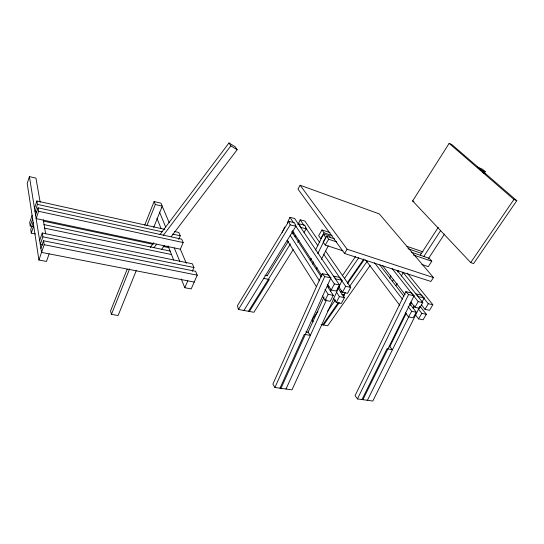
<?xml version="1.0" encoding="UTF-8"?>
<svg xmlns="http://www.w3.org/2000/svg" width="544" height="544" viewBox="0 0 544 544"><rect width="100%" height="100%" fill="white"/><g stroke="black" fill="none" stroke-linecap="round" stroke-linejoin="round"><path stroke-width="0.82" d="M40.168 202.28L35.972 178.153L29.417 176.616L27.2 183.437L38.923 260.012L46.478 261.446L49.13 253.871M32.089 215.37L29.716 222.476L30.226 225.971L32.715 226.488M34.476 208.209L36.883 200.988L164.778 229.35M30.226 225.971L32.62 218.824M36.883 200.988L37.448 204.374L35.02 211.63L36.679 211.983M33.15 222.333L30.743 229.507L31.273 233.097L35.421 233.94M35.578 215.098L38.026 207.801L181.696 239.156L183.172 242.563L180.356 249.206L36.142 218.613L38.604 211.283L38.026 207.801M31.273 233.097L33.694 225.882M39.658 240.564L42.248 233.002L192.338 263.779L193.956 267.519L192.29 271.327M42.248 233.002L42.888 236.851L40.276 244.453L42.779 244.95M40.909 248.397L43.54 240.754L195.595 271.313L197.254 275.155L191.189 288.946L184.783 287.722L181.302 279.045M38.923 260.012L44.207 244.718L43.54 240.754M127.153 269.246L110.541 310.964L111.438 314.391L118.123 315.506L136.224 270.667M144.711 225.162L154.108 201.545L161.017 203.184L162.268 206.156L153.694 227.399M111.438 314.391L129.622 268.872M146.866 225.712L155.326 204.524L154.108 201.545M178.704 239.442L180.241 235.79L178.806 232.465L174.685 231.547M184.783 287.722L187.789 280.826M280.976 388.328L330.861 277.909L328.399 274.999L322.266 273.673L272.904 384.064L274.924 387.491L291.965 389.851L342.054 280.303L339.544 277.399L333.492 276.094L335.974 279.004L342.054 280.303M274.924 387.491L324.693 276.583L322.266 273.673M279.983 388.192L304.286 334.336L310.359 335.396L308.088 332.221L305.823 331.82M308.013 332.398L324.068 296.922M328.256 287.66L328.957 286.124M285.994 389.028L326.536 299.778M330.385 291.312L331.085 289.775M282.146 232.417L284.757 226.936M287.3 222.87L289.945 217.328L294.624 218.477L339.517 285.029L336.362 291.054L331.221 289.986L327.522 284.335M292.998 233.464L293.651 232.104M297.86 224.665L300.193 219.851L304.81 220.993L319.79 242.658M362.896 399.684L414.113 295.739L411.298 292.883L405.797 291.693L355.069 395.61L357.449 398.929L372.796 401.05L419.988 306.231M357.449 398.929L408.592 294.556L405.797 291.693M361.998 399.554L386.995 348.792L392.448 349.751L389.824 346.657M389.681 346.95L406.137 313.582M410.251 305.238L411.373 302.967M367.418 400.309L408.891 316.526M413.039 308.149L414.174 305.864M421.879 302.444L424.143 297.888L421.287 295.038L415.861 293.869L418.696 296.725L424.143 297.888M310.189 260.651L311.318 258.393M315.472 250.097L323.401 234.26L329.256 235.674L330.711 237.694M312.46 264.146L313.602 261.875M317.791 253.538L325.795 237.633L323.401 234.26M316.397 269.205L317.159 267.696M321.361 259.4L328.243 245.827M327.291 286.158L333.295 295.365L330.181 301.308L325.054 300.288L328.161 294.324L324.965 289.36M331.221 289.986L334.37 283.948L330.63 278.338M337.906 287.844L344.454 297.636L341.326 303.525L336.274 302.518L339.395 296.609L336.586 292.359M325.591 251.049L350.724 287.395L347.548 293.359L342.475 292.312L345.644 286.321L323.632 254.136M389.681 278.127L390.898 275.917M392.326 281.547L393.55 279.33M397.644 271.946L398.466 270.47M395.957 285.648L397.181 283.444M401.282 276.087L403.335 272.415M300.132 185.246L297.969 189.081L344.556 253.463L430.902 281.466L433.48 277.569L379.318 213.914L300.132 185.246L347.12 249.24L433.48 277.569M409.625 303.579L416.316 312.242L413.1 317.812L408.51 316.894L411.72 311.311L408.109 306.592M397.059 270.259L422.804 302.586L419.54 308.224L414.936 307.278L418.2 301.614L392.115 268.593M420.043 306.299L426.319 314.276L423.089 319.797L418.56 318.9L421.784 313.358L418.152 308.7M407.232 273.115L432.834 304.701L429.563 310.291L425.02 309.359L428.284 303.742L423.518 297.813M321.994 229.928L318.628 235.647L320.702 238.619L324.095 232.873L321.994 229.928L330.018 232.621M334.546 238.918L326.529 236.252L323.109 242.019L325.23 245.065L342.931 250.832M325.23 245.065L328.678 239.265L326.529 236.252M344.556 253.463L347.12 249.24M243.943 310.461L295.902 226.263L294.474 222.72L288.782 221.333L237.395 305.776L238.462 309.454L253.905 312.283L293.196 249.655M238.462 309.454L290.183 224.876L288.782 221.333M267.036 275.862L288.483 241.203M292.951 233.981L293.842 232.54M248.492 311.29L290.394 243.902M294.855 236.728L295.746 235.3M249.39 311.454L269.287 279.5L263.752 278.365M297.711 242.454L299.064 240.298M304.035 232.376L306.292 228.779L304.824 225.25L299.2 223.876L300.648 227.412L306.292 228.779M412.644 200.947L449.147 143.364L451.819 144.561L516.8 200.682L473.586 263.595L470.71 262.562L412.644 200.947L413.977 201.47M420.315 255.061L438.253 227.372M423.688 256.652L440.722 230.459M428.216 258.944L444.441 234.11M484.316 173.101L485.241 171.686L482.27 169.13L477.36 167.028M411.577 252.287L429.23 258.318L431.8 261.263L428.284 266.628L421.838 264.466M317.988 311.29L312.263 319.634L313.072 321.776M342.312 275.815L355.674 256.333M470.71 262.562L513.93 199.464L516.8 200.682M344.338 278.623L358.741 257.727M327.658 311.08L335.458 299.846M340.762 292.216L341.72 290.829M347.5 282.506L363.882 258.924M347.507 283.716L363.97 260.046M322.742 324.877L338.198 302.763M343.033 295.848L345.447 292.393M349.309 286.865L367.18 261.29M323.564 325.026L339.347 302.464M343.176 296.997L344.61 294.943L341.734 294.358M370.206 265.377L327.678 325.781L321.082 324.571M150.273 247.445L153.857 242.699M159.99 234.552L228.997 142.95L235.253 146.819L237.143 149.729L171.217 236.626M154.068 247.561L156.624 244.174M163.282 235.355L230.853 145.846L228.997 142.95M161.507 249.424L164.574 245.385M194.208 282.078L41.555 252.402L29.417 176.616M44.207 244.718L197.254 275.155M328.161 294.324L333.295 295.365M339.395 296.609L344.454 297.636M411.72 311.311L416.316 312.242M421.784 313.358L426.319 314.276M42.888 236.851L193.956 267.519M44.506 228.133L171.741 254.585M264.901 275.223L267.26 275.713M43.962 224.597L170.32 251.104M43.418 221.116L153.122 244.331M163.091 246.439L168.912 247.67M334.37 283.948L339.517 285.029M345.644 286.321L350.724 287.395M418.2 301.614L422.804 302.586M428.284 303.742L432.834 304.701M324.693 276.583L330.861 277.909M408.592 294.556L414.113 295.739M38.604 211.283L183.172 242.563M37.448 204.374L162.085 231.792M172.815 234.151L180.241 235.79M161.31 207.488L162.935 207.862L169.191 222.707M155.326 204.524L162.268 206.156M290.183 224.876L295.902 226.263M328.678 239.265L336.729 241.93M324.095 232.873L332.146 235.566M413.433 255.014L431.8 261.263M407.959 248.71L421.539 253.375M406.966 246.33L423.014 251.872M485.241 171.686L480.318 169.578L477.952 167.538M482.943 172.632L485.724 173.842M230.853 145.846L237.143 149.729M449.147 143.364L513.93 199.464M402.859 272.122L422.457 296.494M421.348 304.715L425.02 309.359M382.398 265.384L405.124 294.644M410.808 301.954L414.936 307.278M379.766 264.935L403.961 296.249M415.473 314.881L418.56 318.9M374.544 262.786L402.431 299.18M365.568 259.923L399.82 305.368M405.443 312.827L408.51 316.894M300.193 219.851L304.021 225.454M305.456 227.548L317.893 245.738M338.694 286.674L342.475 292.312M289.945 217.328L293.685 222.938M295.086 225.039L329.691 276.93M292.386 230.642L321.973 275.856M291.727 231.601L321.286 276.944M333.499 298.241L336.274 302.518M290.238 235.45L319.478 280.847M287.11 240.271L316.472 286.708M322.347 295.997L325.054 300.288M180.384 249.268L186.306 263.33M159.501 212.01L165.607 226.868M174.291 247.982L179.751 261.276M156.958 218.307L161.072 228.562M168.028 245.915L173.713 260.114M43.2 219.756L45.662 233.9"/></g></svg>
